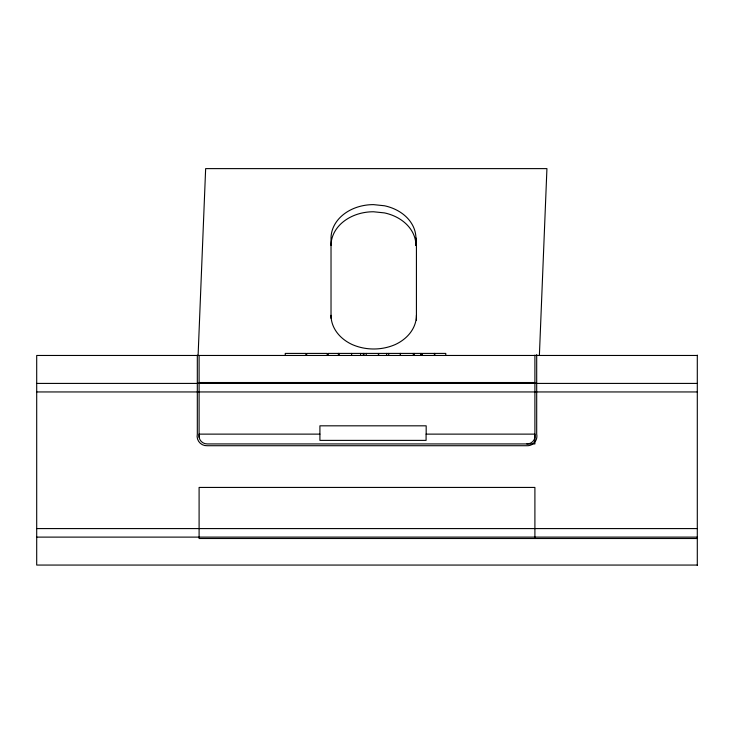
<?xml version="1.0" encoding="UTF-8"?>
<svg xmlns="http://www.w3.org/2000/svg" width="734" height="734" viewBox="0 0 734 734"><rect width="100%" height="100%" fill="white"/><g stroke="black" fill="none" stroke-linecap="round" stroke-linejoin="round"><path stroke-width="1.1" d="M198.107 355.302L205.648 168.618L546.931 168.618L539.389 355.302M331.025 318.354L331.025 238.302A42.453 33.681 0 0 1 373.478 204.621L384.46 205.768A42.453 33.681 0 0 1 415.921 238.302L416.426 238.302L416.426 320.171M331.025 245.431A42.453 33.681 0 0 1 373.478 211.759L384.46 212.906A42.453 33.681 0 0 1 415.921 245.431L416.426 245.431M697.3 355.467L36.7 355.467L36.7 565.061L697.3 565.061M199.097 382.524L534.903 382.524M36.7 383.414L697.3 383.414M36.7 391.947L697.3 391.947M319.914 434.124L199.097 434.124L199.18 437.721A8.193 8.193 0 0 0 207.135 443.932L534.903 443.932L534.903 355.118M36.7 528.581L697.3 528.581M36.7 537.114L697.3 537.114M697.3 538.508L199.097 538.508L199.097 487.431L534.903 487.431L534.903 538.508M697.3 355.146L697.3 565.382M536.692 354.559L536.692 434.124A9.579 9.579 0 0 1 535.49 441.162L532.434 444.253A9.579 9.579 0 0 1 526.865 445.721L207.135 445.721A9.579 9.579 0 0 1 197.318 434.124L197.318 355.146M445.777 355.467L445.777 353.412L422.224 353.412L422.224 355.467M434.822 353.412L434.822 355.467M434.39 353.412L434.39 355.467M426.179 434.124L426.179 425.821L319.914 425.821L319.914 440.382L426.087 440.382L426.087 434.124L534.903 434.124L534.893 437.748A8.019 8.019 0 0 1 526.865 443.932M421.628 355.467L421.628 353.412L378.689 353.412L378.689 355.467M421.353 353.412L421.353 355.467M420.738 353.412L420.738 355.467M415.921 238.302L415.921 245.431M414.315 353.412L414.315 355.467M413.288 353.412L413.288 355.467M400.434 353.412L400.434 355.467M400.342 353.412L400.342 355.467M388.726 353.412L388.726 355.467M386.671 353.412L386.671 355.467M378.386 355.467L378.386 353.412L328.263 353.412L328.263 355.467M366.22 353.412L366.22 355.467M363.981 353.412L363.981 355.467M363.293 353.412L363.293 355.467M360.587 353.412L360.587 355.467M351.641 353.412L351.641 355.467M339.191 353.412L339.191 355.467M338.521 353.412L338.521 355.467M338.402 353.412L338.402 355.467M327.19 355.467L327.19 353.412L306.674 353.412L306.674 355.467M305.904 355.467L305.904 353.412L285.251 353.412L285.251 355.467M199.097 355.467L199.097 437.235M416.426 315.299A42.7 33.874 0 0 1 395.076 344.631C381.542 350.448 365.899 350.448 352.375 344.631A42.7 33.874 0 0 1 331.025 315.299"/></g></svg>
